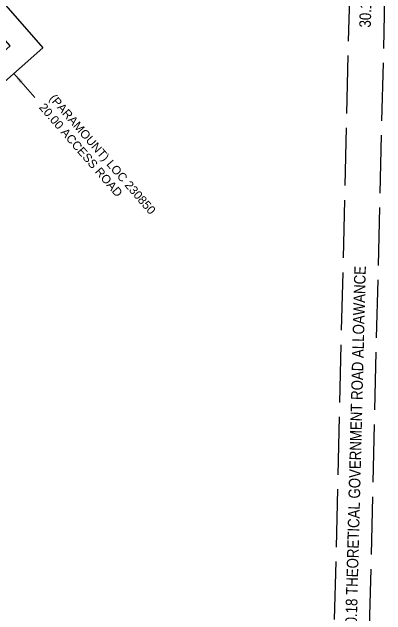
# Model space of a CAD drawing. Extents: x 380192 to 391966, y 6058532 to 6064394.
# Drawn here: x 389773 to 390096, y 6060367 to 6060888 of the extents above; entities that cross this region are included whole.
import ezdxf

# ---------------------------------------------------------------- set-up
doc = ezdxf.new("R2010")
doc.units = 0
doc.header["$LTSCALE"] = 5
doc.linetypes.add('foc-UNSURVEYED', pattern=[12.5, 10, -2.5])
doc.layers.add('F-RW', color=190, linetype='Continuous')
doc.layers.add('L-USEC', color=7, linetype='foc-UNSURVEYED')
doc.layers.add('F-RW-T', color=190, linetype='Continuous', lineweight=9)
doc.styles.add('80CG', font='ARIALN.TTF', dxfattribs={"height": 10})
doc.styles.add('80L', font='ARIALN.TTF', dxfattribs={"height": 10})
doc.styles.add('A60', font='arial.ttf', dxfattribs={"height": 7.35})
doc.dimstyles.new('Compass 5 000', dxfattribs={"dimscale": 5, "dimtxt": 9, "dimasz": 2, "dimexe": 0.2, "dimexo": 0.0625, "dimgap": 0.5, "dimtad": 0, "dimtih": 1, "dimtoh": 1, "dimzin": 0, "dimdsep": 46, "dimtxsty": '80CG', "dimcen": 0.1, "dimse1": 1, "dimse2": 1, "dimclrd": 256, "dimclrt": 256, "dimaunit": 1, "dimadec": 4, "dimazin": 0, "dimtfac": 0.06, "dimtofl": 0, "dimtmove": 0, "dimatfit": 1, "dimfxl": 0.2, "dimtolj": 1, "dimtzin": 0, "dimlwd": -1, "dimarcsym": 0})

msp = doc.modelspace()

# ---------------------------------------------------------------- linework, layer by layer
at = {"layer": 'F-RW', "flags": 128}
msp.add_lwpolyline([(389799.54, 6060857.46), (389745.46, 6060810.08), (389749.62, 6060840.31), (389771.33, 6060859.33), (389711.96, 6060927.09), (389738.27, 6060950.15), (389736.87, 6060928.99), (389799.54, 6060857.46)], close=True, dxfattribs=at)
at = {"layer": 'L-USEC'}
for p, q in [((390045.79, 6060113.62), (390065.1, 6060907.66)), ((390095.26, 6060906.94), (390075.94, 6060112.9))]:
    msp.add_line(p, q, dxfattribs=at)

# ---------------------------------------------------------------- texts
at = {"layer": 'F-RW-T', "style": 'A60'}
for s, p in [('(PARAMOUNT) LOC 230850', (389804.58, 6060813.49)), ('20.00 ACCESS ROAD', (389795.71, 6060805.76))]:
    msp.add_text(s, height=7.35, rotation=311.0486, dxfattribs=at).set_placement(p)

# ---------------------------------------------------------------- leaders
at = {"layer": 'F-RW-T'}
msp.add_leader([(389774.39, 6060835.43), (389792.51, 6060814.74)], dimstyle='Compass 5 000', override={"dimtxsty": '80CG'}, dxfattribs=at)

# ---------------------------------------------------------------- next in the draw order: texts
at = {"layer": 'L-USEC', "char_height": 9.9961, "attachment_point": 1, "rotation": 88.5457, "style": '80L', "bg_fill": 3, "box_fill_scale": 1.5, "bg_fill_color": 256, "bg_fill_transparency": 0}
for insert in [(390073.16, 6060874.94), (390060.92, 6060352.73)]:
    msp.add_mtext_dynamic_manual_height_columns('\\pi0.28181;30.18 THEORETICAL GOVERNMENT ROAD ALLOAWANCE', width=315.7123, gutter_width=49.98, heights=[0], dxfattribs=dict(at, insert=insert))

doc.saveas('drawing.dxf')
